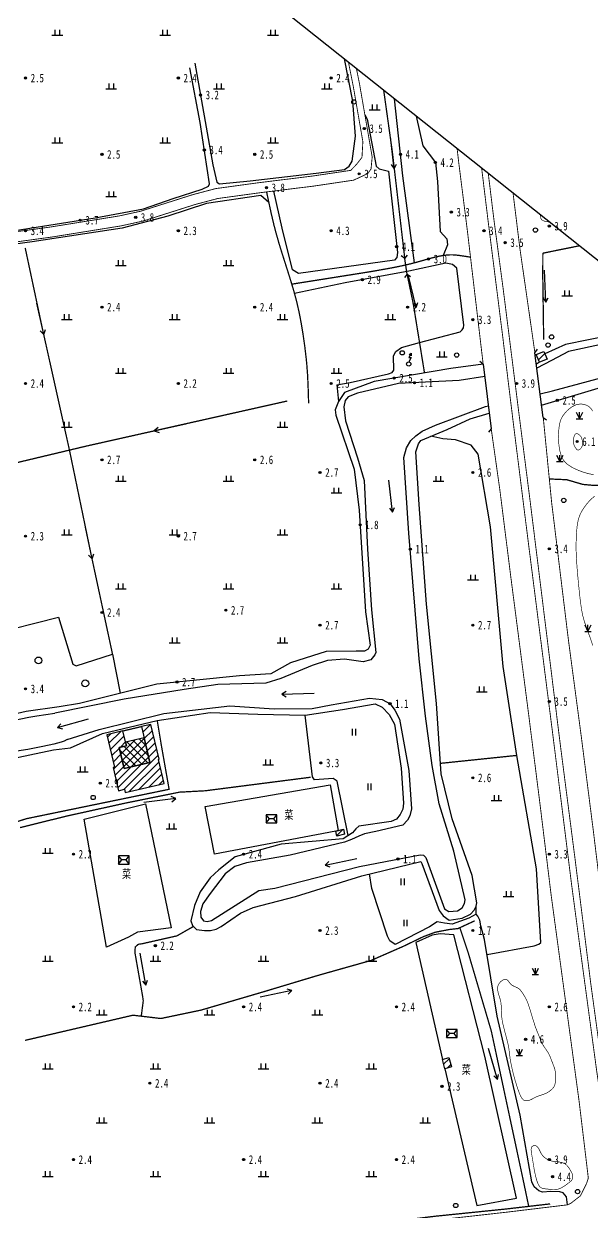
# Model space of a CAD drawing. Header units: metres. Extents: x 494039 to 619385, y 3351420 to 3402703.
# Drawn here: x 582234 to 582497, y 3396517 to 3397069 of the extents above; entities that cross this region are included whole.
import ezdxf
from ezdxf.enums import TextEntityAlignment as Align

# ---------------------------------------------------------------- set-up
doc = ezdxf.new("R2010")
doc.units = ezdxf.units.M
for name, pattern in [('2180', [0]), ('2430', [0]), ('4410a', [0]), ('4430', [0]), ('8521', [0]), ('9610', [0])]:
    doc.linetypes.add(name, pattern=pattern)
for name, color, linetype in [('210100', 130, 'Continuous'), ('220200', 130, 'Continuous'), ('220900', 130, '2180'), ('261301', 141, 'Continuous'), ('310300', 8, 'Continuous'), ('310500', 8, 'Continuous'), ('330400', 8, 'Continuous'), ('340506', 8, 'Continuous'), ('380201', 8, '2430'), ('420500', 8, 'Continuous'), ('430300', 8, 'Continuous'), ('440100', 8, 'Continuous'), ('440300', 8, '4430'), ('510301', 8, 'Continuous'), ('720100', 8, 'Continuous'), ('760201', 8, '8521'), ('810100', 8, '9610'), ('810302', 8, 'Continuous'), ('810501', 8, 'Continuous'), ('810600', 8, 'Continuous'), ('820200', 8, 'Continuous'), ('范围线', 8, 'Continuous')]:
    doc.layers.add(name, color=color, linetype=linetype)
doc.layers.add('710101', color=8, linetype='Continuous', lineweight=0)
pattern_1 = [(45, (0, 0), (-1.767766953, 1.767766953), [])]

# ---------------------------------------------------------------- blocks, each defined once
blk = doc.blocks.new('OL')
at = {"linetype": 'Continuous'}
for p, q in [((0.58, 2.51), (0, 1.5)), ((0, 1.5), (0.58, 1.5)), ((0.58, 1.5), (0, 0.5)), ((0.58, 1.5), (0.58, 1.5))]:
    blk.add_line(p, q, dxfattribs=at)
blk.add_polyline3d([(0.07, 2.2, 0), (0.58, 2.51, 0), (0.58, 2.51, 0), (0.57, 1.91, 0)], dxfattribs=at)
blk.add_circle((0, 0), 0.5, dxfattribs=at)
blk = doc.blocks.new('gc170')
at = {"linetype": 'Continuous'}
blk.add_circle((0, 0), 0.5, dxfattribs=at)
blk = doc.blocks.new('gu')
at = {"flags": 128}
for points in [[(3.75, 0), (-3.75, 0)], [(2.71, -0.6), (3.75, 0), (3.75, 0), (2.71, 0.6)]]:
    blk.add_lwpolyline(points, dxfattribs=at)
blk = doc.blocks.new('p_point')
for radius in [0.25, 0.2, 0.15, 0.1, 0.05]:
    blk.add_circle((0, 0), radius)
blk.add_point((0, 0))
blk = doc.blocks.new('vm')
at = {"linetype": 'Continuous'}
for p, q in [((1.25, 0), (-1.25, 0)), ((-0.5, 0), (-0.5, 1.3)), ((0.5, 1.3), (0.5, 0))]:
    blk.add_line(p, q, dxfattribs=at)
blk = doc.blocks.new('v1')
blk.add_circle((0, 0), 0.8)
blk = doc.blocks.new('ve')
at = {"color": 0, "linetype": 'Continuous'}
for p, q in [((-0.4, 1.5), (-0.4, 0)), ((0.4, 0), (0.4, 1.5))]:
    blk.add_line(p, q, dxfattribs=at)
blk = doc.blocks.new('gc124')
for p, q in [((-0.75, 1.5), (0, 0)), ((-0.75, 0), (0.75, 0)), ((0, 0), (0, 1.5)), ((0, 0), (0.75, 1.5))]:
    blk.add_line(p, q)
blk = doc.blocks.new('mf')
for p, q in [((1.25, 0.95), (-1.25, 0.95)), ((-1.25, 0.95), (-1.25, -0.95)), ((0.5, 0), (-0.5, 0)), ((1.25, -0.95), (1.25, 0.95)), ((-1.25, -0.95), (1.25, -0.95))]:
    blk.add_line(p, q)
at = {"flags": 128}
for points in [[(-1.25, -0.95), (-0.5, 0), (-1.25, 0.95)], [(1.25, -0.95), (0.5, 0), (1.25, 0.95)]]:
    blk.add_lwpolyline(points, dxfattribs=at)
blk = doc.blocks.new('1-3&1-4')
at = {"layer": '310300', "linetype": 'Continuous'}
h = blk.add_hatch(dxfattribs=at)
h.set_pattern_fill('ANSI31', color=8, scale=20, style=0)
h.set_pattern_definition(pattern_1)
h.paths.add_polyline_path([(582474.8439, 3396916.7845), (582476.3427, 3396913.2161), (582472.8094, 3396911.732), (582471.3107, 3396915.3004)])
h = blk.add_hatch(dxfattribs=at)
h.set_pattern_fill('ANSI31', color=8, scale=20, style=0)
h.set_pattern_definition(pattern_1)
h.paths.add_polyline_path([(582292.1614, 3396725.9406), (582280.2917, 3396723.1539), (582277.9678, 3396733.0522), (582281.2555, 3396733.8241), (582279.6546, 3396740.6432), (582272.2788, 3396738.9116), (582275.8, 3396723.9135), (582275.0746, 3396723.7432), (582277.6131, 3396712.9307), (582280.3677, 3396713.5774), (582280.724, 3396712.0596), (582298.7894, 3396716.3009), (582296.1775, 3396727.4262), (582296.4703, 3396727.495), (582292.6663, 3396743.698), (582288.2366, 3396742.6581)])
h = blk.add_hatch(dxfattribs=at)
h.set_pattern_fill('ANSI31', color=8, scale=20, style=0)
h.set_pattern_definition(pattern_1)
h.paths.add_polyline_path([(582381.9527, 3396695.0102), (582382.4658, 3396692.6996), (582378.8462, 3396691.8958), (582378.3331, 3396694.2063)])
h = blk.add_hatch(dxfattribs=at)
h.set_pattern_fill('ANSI31', color=8, scale=20, style=0)
h.set_pattern_definition(pattern_1)
h.paths.add_polyline_path([(582431.9348, 3396584.7496), (582428.9815, 3396583.9134), (582427.7615, 3396588.222), (582430.7148, 3396589.0582)])
at = {"layer": '310500', "linetype": 'Continuous'}
h = blk.add_hatch(dxfattribs=at)
h.set_pattern_fill('ANSI37', color=8, scale=20, style=0)
h.set_pattern_definition([(45, (0, 0), (-1.767766953, 1.767766953), []), (135, (0, 0), (-1.767766953, -1.767766953), [])])
h.paths.add_polyline_path([(582292.1614, 3396725.9406), (582289.4541, 3396737.4723), (582280.8721, 3396735.4575), (582281.2555, 3396733.8241), (582277.9678, 3396733.0522), (582280.2917, 3396723.1539)])
at = {"layer": '210100', "color": 141, "linetype": 'Continuous', "flags": 128}
for points in [[(582549.3533, 3396919.5867), (582535.4536, 3396919.6054), (582502.7865, 3396920.2244), (582486.2169, 3396916.7767), (582478.3352, 3396912.5175), (582471.6049, 3396908.956)], [(582473.1334, 3396897.0956), (582478.8723, 3396898.4324), (582508.1823, 3396906.4334), (582547.2198, 3396908.3211), (582561.9276, 3396909.5814)], [(582447.3996, 3396905.1797), (582435.5646, 3396903.3333), (582407.5034, 3396901.8337), (582388.3853, 3396897.3534), (582384.0549, 3396895.6419), (582382.6516, 3396893.9158), (582382.1521, 3396891.096), (582382.9194, 3396884.5801), (582388.4733, 3396867.3909), (582391.506, 3396856.8537), (582393.0383, 3396825.0089), (582394.8537, 3396796.8488), (582396.9274, 3396777.0658), (582396.5224, 3396775.9326), (582394.5522, 3396773.7208), (582391.0575, 3396772.7929), (582382.4638, 3396773.9184), (582374.5851, 3396773.3288), (582367.4616, 3396771.0927), (582352.8094, 3396765.0342), (582345.9696, 3396762.8116), (582323.6987, 3396762.2444), (582308.1325, 3396759.8552), (582280.2381, 3396755.4179), (582248.0574, 3396748.8843)], [(582327.0295, 3396674.2862), (582320.1025, 3396665.2955), (582316.7828, 3396660.3773), (582315.6218, 3396656.9149), (582315.7469, 3396654.2703), (582317.0954, 3396652.5424), (582318.786, 3396652.1996), (582320.8005, 3396652.702), (582342.7562, 3396666.5659), (582350.1125, 3396667.7188), (582389.2997, 3396677.7507), (582417.5557, 3396683.2099), (582419.0218, 3396683.0021), (582420.1811, 3396681.8805), (582428.6969, 3396658.187), (582430.8119, 3396656.911), (582434.7159, 3396657.1952), (582436.9199, 3396658.6242), (582438.081, 3396660.5563), (582438.2886, 3396662.3271), (582433.1306, 3396684.8182), (582426.2178, 3396706.8362), (582423.1176, 3396724.6063), (582419.9033, 3396747.5787), (582417.0868, 3396774.162), (582412.2761, 3396832.4514), (582409.8694, 3396867.5684), (582411.1257, 3396871.9508), (582413.1636, 3396875.498), (582415.4035, 3396877.5477), (582418.3314, 3396879.8265), (582424.5382, 3396882.5214), (582447.8256, 3396891.2003), (582449.0996, 3396891.4971)], [(582253.794, 3396736.7197), (582268.6851, 3396741.3523), (582298.7106, 3396748.7291), (582329.1818, 3396752.261), (582349.7522, 3396750.9145), (582367.3695, 3396751.067), (582376.1788, 3396752.7488), (582393.9866, 3396755.8155), (582399.9358, 3396755.1783), (582403.4969, 3396753.3145), (582405.6952, 3396750.2507), (582407.9472, 3396746.0534), (582412.2187, 3396722.291), (582413.5187, 3396704.4591), (582412.7491, 3396701.3429), (582411.6678, 3396699.2454), (582409.3713, 3396696.965), (582396.9321, 3396693.984), (582391.657, 3396692.8438), (582389.0397, 3396691.8487), (582385.7076, 3396690.2723), (582382.3352, 3396689.0871), (582357.1376, 3396683.0313), (582336.9322, 3396679.4838), (582331.5772, 3396677.7432), (582327.0295, 3396674.2862)], [(582150.5455, 3396726.439), (582161.2477, 3396727.05), (582171.3366, 3396729.4619), (582176.3501, 3396730.7796), (582179.1171, 3396731.5779), (582181.4646, 3396732.2988), (582186.5577, 3396733.9689), (582195.7733, 3396737.2143), (582200.0068, 3396738.6234), (582202.9935, 3396739.503), (582207.7718, 3396740.7463), (582219.5794, 3396743.4838), (582226.471, 3396745.0065), (582236.0933, 3396747.0565), (582239.6744, 3396747.6844), (582248.0574, 3396748.8843)], [(582253.794, 3396736.7197), (582252.3925, 3396735.9327), (582251.0167, 3396735.3977), (582247.6655, 3396734.5676), (582242.5367, 3396733.4349), (582235.5777, 3396732.1049), (582220.1113, 3396729.6539), (582216.2986, 3396728.9464), (582211.463, 3396727.8945), (582204.2487, 3396726.1297), (582199.4523, 3396724.8896), (582176.5623, 3396718.8418), (582150.4367, 3396712.3224)]]:
    blk.add_lwpolyline(points, dxfattribs=at)
at = {"layer": '220200', "color": 141, "linetype": 'Continuous', "const_width": 0.6, "flags": 128}
for points in [[(582410.3427, 3396959.8795), (582404.6299, 3397008.9525), (582400.5648, 3397037.9764)], [(582254.8753, 3396870.9688), (582242.2212, 3396927.8562), (582234.3563, 3396964.7966)], [(582474.7481, 3396922.2507), (582474.3234, 3396951.4873), (582474.3631, 3396962.0323), (582474.5069, 3396962.3736), (582491.2947, 3396965.7834)], [(582414.2397, 3396939.0738), (582411.414, 3396952.65)], [(582419.4921, 3396906.7414), (582414.2397, 3396939.0738)], [(582155.3138, 3396848.6288), (582185.0898, 3396855.143), (582219.6056, 3396862.5504), (582262.5207, 3396872.7936), (582355.84, 3396893.7513)], [(582254.8753, 3396870.9688), (582264.8352, 3396822.8671), (582274.8404, 3396776.2701)], [(582231.9597, 3396695.8006), (582253.7514, 3396701.1937), (582281.2345, 3396707.262), (582305.8729, 3396712.2488), (582317.8534, 3396712.8961), (582366.74, 3396719.1797)], [(582234.3194, 3396597.083), (582284.3332, 3396608.7556), (582297.2602, 3396607.2188), (582315.9325, 3396611.1304), (582344.5428, 3396619.526), (582370.0667, 3396627.2093), (582394.6881, 3396634.1519), (582409.6157, 3396640.6828), (582418.9204, 3396645.1811), (582424.3683, 3396647.2275), (582430.8139, 3396648.491), (582435.048, 3396648.9739), (582442.8022, 3396652.5697)], [(582288.1666, 3396608.2977), (582289.0923, 3396615.4051), (582288.802, 3396617.4891), (582285.1952, 3396637.9985), (582285.4118, 3396640.4379), (582286.8033, 3396641.656), (582288.6583, 3396641.9353), (582304.7067, 3396645.5712), (582312.2915, 3396649.8943)], [(582467.8051, 3396520.0466), (582465.44, 3396531.3361), (582450.477, 3396601.3491), (582439.7603, 3396637.6902), (582435.8799, 3396649.3596)], [(582477.7512, 3396521.2), (582457.1224, 3396518.8077), (582424.4428, 3396515.4723), (582399.8728, 3396512.4311), (582356.763, 3396507.9113), (582341.6994, 3396506.4196), (582250.3927, 3396496.9548), (582150.1531, 3396485.4266), (582149.8123, 3396488.7156), (582148.676, 3396490.787), (582148.1151, 3396492.3924), (582148.0149, 3396493.8521), (582148.6466, 3396523.6134), (582149.4119, 3396569.3652), (582150.3766, 3396590.4224)]]:
    blk.add_lwpolyline(points, dxfattribs=at)
at = {"layer": '220200', "color": 141, "linetype": 'Continuous', "const_width": 0.6, "elevation": 2.5094, "flags": 128}
blk.add_lwpolyline([(582462.2367, 3396729.2936), (582426.8926, 3396725.6184)], dxfattribs=at)
at = {"layer": '220900', "color": 141, "linetype": 'Continuous'}
for p, q in [((582410.3427, 3396959.8795), (582408.7365, 3396961.0711)), ((582410.3427, 3396959.8795), (582411.5343, 3396961.4857)), ((582411.414, 3396952.65), (582410.2224, 3396951.0438)), ((582411.414, 3396952.65), (582413.0202, 3396951.4584))]:
    blk.add_line(p, q, dxfattribs=at)
at = {"layer": '220900', "color": 141, "linetype": '2180', "elevation": 2.7884, "flags": 128}
blk.add_lwpolyline([(582411.414, 3396952.65), (582410.3427, 3396959.8795)], dxfattribs=at)
at = {"layer": '310300', "color": 8, "linetype": 'Continuous', "flags": 128}
for points, elevation in [([(582474.8439, 3396916.7845), (582476.3427, 3396913.2161), (582472.8094, 3396911.732), (582471.3107, 3396915.3004)], 5.7568), ([(582431.9348, 3396584.7496), (582428.9815, 3396583.9134), (582427.7615, 3396588.222), (582430.7148, 3396589.0582)], 3.9288)]:
    blk.add_lwpolyline(points, close=True, dxfattribs=dict(at, elevation=elevation))
for points in [[(582292.1614, 3396725.9406), (582280.2917, 3396723.1539), (582277.9678, 3396733.0522), (582281.2555, 3396733.8241), (582279.6546, 3396740.6432), (582272.2788, 3396738.9116), (582275.8, 3396723.9135), (582275.0746, 3396723.7432), (582277.6131, 3396712.9307), (582280.3677, 3396713.5774), (582280.724, 3396712.0596), (582298.7894, 3396716.3009), (582296.1775, 3396727.4262), (582296.4703, 3396727.495), (582292.6663, 3396743.698), (582288.2366, 3396742.6581)], [(582381.9527, 3396695.0102), (582382.4658, 3396692.6996), (582378.8462, 3396691.8958), (582378.3331, 3396694.2063)]]:
    blk.add_lwpolyline(points, close=True, dxfattribs=at)
at = {"layer": '310500', "color": 8, "linetype": 'Continuous', "elevation": 9.7466, "flags": 128}
blk.add_lwpolyline([(582292.1614, 3396725.9406), (582289.4541, 3396737.4723), (582280.8721, 3396735.4575), (582281.2555, 3396733.8241), (582277.9678, 3396733.0522), (582280.2917, 3396723.1539)], close=True, dxfattribs=at)
at = {"layer": '330400', "color": 8, "linetype": 'Continuous', "flags": 128}
blk.add_lwpolyline([(582317.865, 3396705.6279), (582375.7359, 3396715.7019), (582379.4351, 3396694.4511), (582378.3331, 3396694.2063), (582322.2001, 3396683.4957)], close=True, dxfattribs=at)
for points, elevation in [([(582290.0725, 3396706.8846), (582302.0032, 3396649.2279), (582286.4387, 3396647.2639), (582282.2827, 3396644.9964), (582272.1054, 3396640.2536), (582261.7437, 3396699.7698)], 4.0138), ([(582415.3964, 3396642.4883), (582427.7615, 3396588.222), (582430.7148, 3396589.0582), (582431.9348, 3396584.7496), (582428.9815, 3396583.9134), (582443.7154, 3396520.4099), (582462.1884, 3396523.7928), (582447.5205, 3396589.7913), (582433.0813, 3396646.0837), (582426.748, 3396646.528), (582422.9838, 3396645.8565)], 3.6705)]:
    blk.add_lwpolyline(points, close=True, dxfattribs=dict(at, elevation=elevation))
at = {"layer": '380201', "color": 8, "linetype": '2430', "const_width": 0.6, "elevation": 5.5019, "flags": 128}
blk.add_lwpolyline([(582288.2366, 3396742.6581), (582279.6546, 3396740.6432)], dxfattribs=at)
at = {"layer": '420500', "color": 8, "linetype": 'Continuous', "const_width": 0.4, "flags": 128}
for points in [[(582435.3804, 3397004.24), (582434.6128, 3397010.8847)], [(582446.689, 3396910.8992), (582439.3862, 3396972.6083), (582435.3804, 3397004.24)], [(582448.8278, 3396978.518), (582445.981, 3397001.8391)], [(582449.0485, 3396999.3983), (582451.6202, 3396978.3309)], [(582470.6763, 3396916.1619), (582463.7339, 3396964.4137), (582460.5457, 3396990.2502)], [(582451.6202, 3396978.3309), (582456.0202, 3396945.3641), (582463.3214, 3396887.5695), (582468.5421, 3396846.6963), (582482.2993, 3396735.5042), (582489.3771, 3396680.5757), (582496.5356, 3396623.7367), (582504.1123, 3396568.4076), (582509.2668, 3396531.7013), (582508.9702, 3396531.0546), (582508.5692, 3396530.7685), (582508.0874, 3396530.6913), (582507.6156, 3396530.8608), (582507.181, 3396531.1678), (582506.8947, 3396531.569), (582506.7061, 3396532.0947), (582499.2626, 3396583.3153), (582491.0731, 3396643.9453), (582487.5968, 3396670.0701), (582479.4854, 3396734.9416), (582467.5179, 3396828.9647), (582460.7215, 3396883.0984), (582455.6758, 3396924.2427), (582448.8278, 3396978.518)], [(582525.6958, 3396527.3494), (582524.0734, 3396534.0347), (582519.9524, 3396561.7604), (582517.2063, 3396575.5085), (582511.5264, 3396588.8936), (582509.2014, 3396604.9749), (582504.3249, 3396640.4599), (582497.7824, 3396694.1736), (582492.2771, 3396737.2998), (582486.1721, 3396783.1983), (582478.449, 3396846.5639), (582474.5406, 3396886.1766)], [(582450.4279, 3396880.8056), (582454.438, 3396852.4193), (582459.4383, 3396812.662), (582467.6894, 3396748.9857), (582473.0483, 3396706.6168), (582478.2026, 3396664.5164), (582491.1941, 3396568.6538), (582495.4377, 3396533.2218)], [(582495.4377, 3396533.2218), (582494.76, 3396530.9842), (582492.2513, 3396525.8077), (582491.7019, 3396524.8895), (582487.351, 3396521.4907), (582485.7475, 3396520.7591), (582456.8435, 3396517.2678), (582419.7672, 3396513.1167), (582379.7342, 3396508.5045), (582350.4315, 3396505.4682), (582309.56, 3396501.1562), (582268.3544, 3396496.5221), (582224.1567, 3396491.9185), (582187.6121, 3396487.5134), (582147.0551, 3396483.1405)]]:
    blk.add_lwpolyline(points, dxfattribs=at)
at = {"layer": '430300', "color": 8, "linetype": 'Continuous'}
for p, q in [((582470.6763, 3396916.1619), (582471.8982, 3396917.7453)), ((582446.689, 3396910.8992), (582445.1112, 3396912.1283)), ((582474.5406, 3396886.1766), (582476.124, 3396884.9547)), ((582450.4279, 3396880.8056), (582449.1988, 3396879.2278))]:
    blk.add_line(p, q, dxfattribs=at)
at = {"layer": '430300', "color": 8, "linetype": 'Continuous', "flags": 128}
for points in [[(582474.5406, 3396886.1766), (582470.6763, 3396916.1619)], [(582446.689, 3396910.8992), (582450.4279, 3396880.8056)]]:
    blk.add_lwpolyline(points, dxfattribs=at)
at = {"layer": '440100', "color": 8, "linetype": 'Continuous', "const_width": 0.4, "flags": 128}
blk.add_lwpolyline([(582100.7608, 3396940.5306), (582102.2061, 3396945.779), (582104.5153, 3396949.7253), (582192.8104, 3396962.471), (582246.7779, 3396969.8515), (582278.7805, 3396975.0147), (582289.0323, 3396977.2669), (582313.2396, 3396984.9658), (582323.5968, 3396987.7102), (582343.2831, 3396990.4081), (582368.1231, 3396993.4796), (582386.6527, 3396996.2392), (582393.109, 3396999.2364), (582394.7033, 3397001.4061), (582395.2311, 3397006.995), (582389.4217, 3397040.5442), (582387.9173, 3397048.0399)], dxfattribs=at)
at = {"layer": '440100', "color": 8, "linetype": '4410a', "const_width": 0.4, "flags": 128}
for points in [[(582384.2229, 3397050.9795), (582386.4295, 3397039.985), (582390.9162, 3397014.0748)], [(582097.1208, 3396953.6578), (582101.6096, 3396954.0458), (582192.1562, 3396967.1152), (582246.0865, 3396974.4907), (582277.9031, 3396979.6238), (582287.8159, 3396981.8015), (582311.9275, 3396989.47), (582322.6743, 3396992.3176), (582342.6769, 3396995.0589), (582367.4898, 3396998.1271), (582385.2921, 3397000.7784), (582387.9606, 3397003.5484), (582390.5029, 3397006.8122), (582390.9162, 3397014.0748)]]:
    blk.add_lwpolyline(points, dxfattribs=at)
at = {"layer": '440300', "color": 8, "linetype": '4430', "const_width": 0.6, "flags": 128}
for points in [[(582346.2736, 3396990.7779), (582348.4063, 3396980.8376), (582349.7067, 3396975.3454), (582350.6435, 3396971.7664), (582351.963, 3396967.1167), (582352.7636, 3396964.472), (582356.9401, 3396951.2944), (582358.744, 3396945.3455), (582360.1932, 3396940.0182), (582361.3907, 3396934.7521), (582362.3977, 3396929.4575), (582363.2654, 3396924.133), (582364.0151, 3396918.7884), (582364.646, 3396913.4298), (582364.9106, 3396910.7464), (582365.2884, 3396905.7787), (582365.5326, 3396900.1882), (582365.7661, 3396892.7305)], [(582357.9227, 3396947.9709), (582391.348, 3396953.2757), (582396.5948, 3396954.1464), (582403.8008, 3396955.4332), (582409.0328, 3396956.4886), (582412.9492, 3396957.3919), (582415.2536, 3396957.9891), (582423.2839, 3396960.251), (582426.0804, 3396960.9098), (582428.1823, 3396961.2884), (582430.2899, 3396961.5278), (582431.3464, 3396961.5824), (582432.405, 3396961.5857), (582433.5801, 3396961.5261), (582435.768, 3396961.2811), (582440.8257, 3396960.5102)], [(582477.3613, 3396857.5873), (582485.4461, 3396857.2311), (582492.8652, 3396855.0633), (582497.9159, 3396854.5916), (582501.4217, 3396854.777), (582505.4381, 3396855.6647), (582523.268, 3396862.4645), (582560.7384, 3396869.5684), (582578.1902, 3396873.1139), (582589.9812, 3396872.2679), (582597.7329, 3396872.6556), (582606.6823, 3396873.9705)], [(582234.9526, 3396699.948), (582301.0795, 3396713.5799), (582297.3799, 3396734.5941), (582295.5696, 3396745.4872)], [(582234.9526, 3396699.948), (582228.2895, 3396697.8548), (582194.2547, 3396692.0676), (582150.8702, 3396683.8402)]]:
    blk.add_lwpolyline(points, dxfattribs=at)
at = {"layer": '710101', "color": 8, "linetype": 'Continuous', "const_width": 0.3, "elevation": 4, "flags": 128}
for points in [[(582473.107, 3396980.2552), (582473.332, 3396978.624), (582473.898, 3396977.769), (582475.435, 3396977.05), (582477.4321, 3396976.8137)], [(582497.9011, 3396859.6006), (582496.1571, 3396859.8906), (582495.2729, 3396860.0998), (582493.4965, 3396860.6144), (582491.4383, 3396861.3429), (582488.8834, 3396862.455), (582487.352, 3396863.2841), (582485.7661, 3396864.3684), (582484.6152, 3396865.4278), (582483.8665, 3396866.4012), (582483.5822, 3396866.8803), (582483.0957, 3396867.897), (582482.8387, 3396868.564), (582482.4136, 3396869.9504), (582482.0354, 3396871.6733), (582481.7279, 3396874.0385), (582481.608, 3396876.4615), (582481.6072, 3396877.8037), (582481.6512, 3396879.1393), (582481.8262, 3396881.2526), (582482.0664, 3396882.8068), (582482.2333, 3396883.5694), (582482.4395, 3396884.3191), (582482.7893, 3396885.2941), (582483.0864, 3396885.9354), (582483.6592, 3396886.9093), (582484.707, 3396888.2835), (582485.5018, 3396889.1368), (582486.358, 3396889.9304), (582487.2682, 3396890.6509), (582488.229, 3396891.279), (582489.2414, 3396891.788), (582489.9471, 3396892.0438), (582490.5011, 3396892.1854), (582491.4959, 3396892.3227), (582492.5039, 3396892.3195), (582493.504, 3396892.1681), (582494.4195, 3396891.8802), (582495.1737, 3396891.5194), (582495.8598, 3396891.0626), (582496.4627, 3396890.5008), (582496.9747, 3396889.8441), (582497.4625, 3396889.0111)], [(582497.5302, 3396780.3045), (582496.3857, 3396783.6536), (582494.6117, 3396788.4897), (582493.5999, 3396791.4832), (582492.9188, 3396793.9498), (582492.439, 3396796.2835), (582491.8955, 3396799.813), (582491.5996, 3396802.1769), (582490.8533, 3396809.2925), (582490.4704, 3396813.4532), (582490.1736, 3396817.0267), (582489.8401, 3396822.4142), (582489.7707, 3396825.4705), (582489.7764, 3396827.5802), (582489.8928, 3396831.4416), (582490.0019, 3396833.1852), (582490.2883, 3396835.9421), (582490.4456, 3396836.9601), (582490.7945, 3396838.6281), (582491.1771, 3396839.9278), (582491.6178, 3396841.0485), (582492.1934, 3396842.2211), (582492.6252, 3396842.9844), (582493.585, 3396844.4699), (582494.6564, 3396845.8997), (582495.8325, 3396847.2659), (582496.953, 3396848.3966), (582498.3988, 3396849.6199)]]:
    blk.add_lwpolyline(points, dxfattribs=at)
at = {"layer": '710101', "color": 8, "linetype": 'Continuous', "const_width": 0.3, "flags": 128}
for points, elevation in [([(582491.8845, 3396877.4317), (582492.2647, 3396876.7893), (582492.53, 3396876.0302), (582492.7292, 3396875.0132), (582492.7895, 3396873.9943), (582492.6959, 3396873.2173), (582492.4877, 3396872.5867), (582492.1061, 3396871.9426), (582491.687, 3396871.4707), (582491.2557, 3396871.1339), (582490.9183, 3396870.9899), (582490.5558, 3396871.0069), (582490.2537, 3396871.1728), (582489.8632, 3396871.553), (582489.3829, 3396872.229), (582488.8656, 3396873.248), (582488.5801, 3396874.0952), (582488.4217, 3396875.0716), (582488.4859, 3396875.9211), (582488.7276, 3396876.9133), (582488.9364, 3396877.5154), (582489.2406, 3396878.1442), (582489.485, 3396878.454), (582489.722, 3396878.6081), (582489.919, 3396878.6464), (582490.3128, 3396878.5838), (582490.5443, 3396878.493), (582491.3757, 3396877.9519)], 6), ([(582480.279, 3396580.869), (582480.1317, 3396582.4828), (582479.891, 3396583.73), (582479.6905, 3396584.4254), (582477.7989, 3396589.3153), (582477.445, 3396590.1372), (582476.8395, 3396591.3294), (582476.0585, 3396592.5311), (582474.9713, 3396594.0753), (582474.3634, 3396595.0479), (582473.7834, 3396596.2129), (582473.4105, 3396597.0794), (582471.4496, 3396601.8787), (582470.8294, 3396603.5273), (582469.8903, 3396606.4574), (582468.3426, 3396611.6213), (582467.2703, 3396614.768), (582466.6193, 3396616.2138), (582465.2806, 3396618.5362), (582464.3164, 3396619.9266), (582463.9713, 3396620.3603), (582463.4201, 3396620.927), (582462.5903, 3396621.4744), (582460.856, 3396622.2506), (582460.396, 3396622.483), (582459.8253, 3396622.8545), (582459.3119, 3396623.357), (582458.2315, 3396624.7832), (582457.828, 3396625.1384), (582457.46, 3396625.324), (582456.9699, 3396625.4082), (582456.4102, 3396625.3338), (582455.9139, 3396625.124), (582455.4711, 3396624.8445), (582454.7961, 3396624.2867), (582454.2823, 3396623.7257), (582453.8611, 3396623.1011), (582453.6024, 3396622.5282), (582453.4146, 3396621.7983), (582453.368, 3396621.409), (582453.3883, 3396620.4896), (582453.5987, 3396619.341), (582454.7009, 3396615.7328), (582454.953, 3396614.4349), (582455.1107, 3396612.6076), (582455.318, 3396607.7486), (582455.5758, 3396605.8753), (582456.0995, 3396603.5501), (582457.7271, 3396597.3862), (582458.3405, 3396594.8061), (582458.6588, 3396592.9108), (582459.2265, 3396588.2602), (582459.7236, 3396585.6381), (582460.6153, 3396581.7321), (582461.4374, 3396578.6912), (582462.6095, 3396574.9397), (582463.5876, 3396572.2419), (582464.148, 3396571.0458), (582464.6068, 3396570.2822), (582464.9132, 3396569.8707), (582465.3222, 3396569.4572), (582465.6123, 3396569.2606), (582465.8707, 3396569.1469), (582466.4178, 3396569.0328), (582467.1497, 3396569.0483), (582467.5792, 3396569.1238), (582467.9991, 3396569.241), (582468.8745, 3396569.6), (582471.457, 3396570.9498), (582472.7241, 3396571.4125), (582474.5017, 3396571.971), (582475.8966, 3396572.5407), (582476.9077, 3396573.1096), (582477.8069, 3396573.7346), (582478.6061, 3396574.421), (582479.18, 3396575.05), (582479.4172, 3396575.3737), (582479.7531, 3396575.9771), (582479.9881, 3396576.6917), (582480.0827, 3396577.162), (582480.2553, 3396578.8379)], 4), ([(582488.248, 3396533.999), (582488.2012, 3396534.3868), (582487.9987, 3396535.0815), (582487.5914, 3396535.9566), (582487.1862, 3396536.6766), (582486.7087, 3396537.4657), (582485.9766, 3396538.5265), (582485.3895, 3396539.196), (582485.002, 3396539.5348), (582484.3213, 3396539.9532), (582483.091, 3396540.409), (582481.7969, 3396540.6508), (582479.467, 3396540.911), (582478.453, 3396541.083), (582477.4346, 3396541.3764), (582476.43, 3396541.8305), (582475.1677, 3396542.6817), (582474.7831, 3396543.0127), (582474.1861, 3396543.6407), (582473.5226, 3396544.6799), (582472.4719, 3396546.7966), (582471.8424, 3396547.6718), (582471.3855, 3396548.05), (582470.875, 3396548.267), (582470.3544, 3396548.2785), (582469.873, 3396548.1445), (582469.3907, 3396547.8399), (582469.1121, 3396547.4526), (582468.9626, 3396546.9536), (582468.9258, 3396546.1774), (582469.0742, 3396544.8875), (582470.5122, 3396536.226), (582471.1439, 3396533.4974), (582471.4472, 3396532.4036), (582471.9331, 3396530.9667), (582472.359, 3396530.038), (582472.584, 3396529.6545), (582472.9922, 3396529.1169), (582473.4399, 3396528.7342), (582473.9084, 3396528.5079), (582474.2482, 3396528.4031), (582475.108, 3396528.238), (582476.2905, 3396528.0834), (582478.6359, 3396527.8906), (582479.5379, 3396527.8677), (582480.8058, 3396527.9359), (582481.546, 3396528.077), (582482.003, 3396528.2245), (582482.9552, 3396528.658), (582484.1169, 3396529.3414), (582485.3923, 3396530.2285), (582487.4153, 3396531.812), (582487.7824, 3396532.2387), (582488.0342, 3396532.7334), (582488.2068, 3396533.3596)], 4)]:
    blk.add_lwpolyline(points, close=True, dxfattribs=dict(at, elevation=elevation))
at = {"layer": '760201', "color": 8, "linetype": '8521', "flags": 128}
for points in [[(582313.0092, 3397050.5409), (582321.4158, 3397003.3176), (582323.2619, 3396995.2682), (582324.4363, 3396994.4609), (582338.669, 3396995.9558), (582369.2385, 3396999.5142), (582382.3936, 3397001.1285), (582384.573, 3397002.7577), (582385.9853, 3397004.9768), (582387.559, 3397016.5796), (582386.2746, 3397032.8147), (582382.3268, 3397052.4882)], [(582154.4802, 3396964.3705), (582175.3449, 3396966.193), (582194.6008, 3396968.629), (582226.7613, 3396972.425), (582266.8015, 3396978.7562), (582289.19, 3396982.913), (582303.0084, 3396987.7968), (582316.4108, 3396992.0116), (582319.3431, 3396993.4891), (582319.8244, 3396994.5491), (582315.4136, 3397022.9462), (582310.6526, 3397048.3737)], [(582414.904, 3396957.8947), (582409.4089, 3396998.3018), (582405.58, 3397033.9859)], [(582391.8527, 3397026.5053), (582392.9186, 3397024.4986), (582397.0695, 3397002.7627), (582398.4072, 3397001.4315), (582402.7387, 3397000.4209), (582406.9015, 3396962.7158), (582406.6529, 3396960.3546), (582405.5646, 3396959.1695), (582361.0101, 3396952.9138), (582358.3629, 3396954.6487), (582353.5683, 3396973.947), (582349.606, 3396991.1899)], [(582415.6772, 3397025.9516), (582418.702, 3397012.184), (582424.5262, 3397004.4006), (582425.5467, 3396995.6723), (582426.7664, 3396972.4729), (582429.9167, 3396969.0353), (582430.219, 3396966.2116), (582428.2166, 3396961.2795)], [(582347.3354, 3396985.9143), (582343.5712, 3396989.0959), (582318.4188, 3396985.386), (582300.4235, 3396979.5356), (582279.3771, 3396973.9736), (582237.5829, 3396967.6677), (582199.1172, 3396962.3891), (582141.177, 3396953.471), (582106.1292, 3396947.9657), (582104.4305, 3396946.6932), (582102.9778, 3396942.7749), (582118.6297, 3396878.5714), (582129.2494, 3396833.587), (582142.0203, 3396777.6682), (582147.8186, 3396754.3731)], [(582434.4744, 3396955.4605), (582432.4409, 3396957.1071), (582429.4061, 3396957.7528), (582412.288, 3396954.0347), (582382.6359, 3396948.5328), (582359.2002, 3396943.6686)], [(582417.1972, 3396920.8684), (582436.0346, 3396925.8384), (582436.9911, 3396926.8223), (582437.5568, 3396927.7659), (582437.7187, 3396928.9517), (582434.4744, 3396955.4605)], [(582378.8718, 3396901.1874), (582385.0296, 3396902.3335), (582402.8229, 3396906.3778), (582404.4935, 3396906.9907), (582405.1971, 3396908.0407), (582405.1378, 3396914.7747), (582406.2193, 3396916.704), (582408.7516, 3396918.5816), (582417.1972, 3396920.8684)], [(582543.9947, 3396923.8504), (582513.5094, 3396923.6007), (582506.2314, 3396924.3041), (582484.9228, 3396919.959), (582475.3249, 3396915.6394), (582476.3427, 3396913.2161), (582472.8094, 3396911.732), (582471.3653, 3396910.8155)], [(582446.689, 3396910.8992), (582431.6515, 3396908.7777), (582396.0805, 3396902.8209), (582382.3591, 3396897.6775), (582379.5683, 3396893.487), (582378.004, 3396889.6598), (582378.4077, 3396887.1258), (582386.9464, 3396862.1074), (582389.2467, 3396843.0342), (582392.0651, 3396795.9682), (582394.2597, 3396780.5281), (582393.3697, 3396778.5874), (582391.7116, 3396777.6581), (582387.8028, 3396777.714), (582373.8257, 3396777.4919), (582367.5027, 3396775.5239), (582357.3794, 3396772.2666), (582348.2142, 3396767.2304), (582333.6867, 3396766.2459), (582295.3623, 3396762.4111), (582259.4912, 3396753.3463), (582250.0727, 3396751.8553)], [(582473.8059, 3396891.8773), (582500.0664, 3396899.7735), (582521.6734, 3396900.0944), (582555.1947, 3396904.6241), (582565.6877, 3396906.5895)], [(582255.3952, 3396732.7703), (582270.1526, 3396739.488), (582295.5696, 3396745.4872), (582320.1109, 3396749.2617), (582342.2535, 3396748.4106), (582364.142, 3396747.9136), (582381.5168, 3396750.587), (582396.6681, 3396753.2212), (582399.8623, 3396751.6692), (582403.1641, 3396748.3107), (582405.6029, 3396743.8202), (582408.6047, 3396723.3121), (582409.7204, 3396707.1454), (582409.5052, 3396704.3363), (582408.1843, 3396701.8261), (582406.5825, 3396699.7509), (582404.0613, 3396698.6063), (582389.0836, 3396696.4173), (582387.587, 3396695.2992), (582386.1037, 3396693.4394), (582381.7218, 3396690.5702), (582352.9664, 3396688.072), (582331.7502, 3396682.2052), (582324.2007, 3396676.1901), (582320.0754, 3396672.5258), (582315.4505, 3396666.0423), (582312.9149, 3396659.6807), (582311.1608, 3396652.4828), (582311.8745, 3396650.3118), (582313.707, 3396648.4772), (582317.5491, 3396648.0204), (582320.3399, 3396648.1074), (582322.9551, 3396648.6605), (582325.1657, 3396649.9011), (582334.2505, 3396656.1788), (582340.0461, 3396658.6555), (582359.6557, 3396663.8442), (582390.4697, 3396673.4567), (582417.8066, 3396680.0421), (582418.2647, 3396679.1251), (582426.3476, 3396657.3079), (582428.1669, 3396654.8397), (582430.9442, 3396652.8928), (582436.9051, 3396653.7962), (582440.7889, 3396655.6775), (582442.5147, 3396657.483), (582443.4318, 3396659.316), (582443.7686, 3396660.949), (582441.5706, 3396673.6476), (582432.3739, 3396699.9173), (582427.2143, 3396720.806), (582425.0378, 3396753.3714), (582420.4114, 3396799.4142), (582417.0792, 3396845.777), (582415.4673, 3396870.1162), (582416.7752, 3396873.8217), (582417.7459, 3396875.4384), (582430.0546, 3396880.5081), (582440.6238, 3396885.4335), (582449.5243, 3396888.0788)], [(582250.0727, 3396751.8553), (582234.872, 3396749.7254), (582198.0923, 3396741.2292), (582184.4375, 3396736.4328), (582175.5442, 3396734.4698), (582163.2717, 3396731.1087), (582150.5727, 3396729.9616)], [(582150.4012, 3396707.7194), (582159.5672, 3396709.6215), (582179.3295, 3396714.5896), (582201.5824, 3396721.6052), (582225.4784, 3396727.2296), (582247.4991, 3396731.9647), (582255.3952, 3396732.7703)], [(582485.7475, 3396520.7591), (582485.2884, 3396524.5133), (582483.8217, 3396526.3498), (582482.2253, 3396526.8707), (582478.1119, 3396527.0109), (582474.2445, 3396526.717), (582472.4208, 3396527.2314), (582470.3915, 3396529.1194), (582469.2702, 3396531.4082), (582463.9076, 3396562.4206), (582453.1363, 3396608.3088), (582447.3651, 3396643.9274), (582445.647, 3396650.2864), (582445.1238, 3396652.9057), (582444.2923, 3396654.6625), (582443.4003, 3396655.6139), (582439.9963, 3396653.7805), (582432.2954, 3396651.0673), (582428.7376, 3396651.4217), (582425.3175, 3396652.0114), (582421.8357, 3396649.7027), (582405.9373, 3396641.5476), (582403.3653, 3396643.1977), (582402.4108, 3396645.4475), (582395.0531, 3396667.5746), (582394.0234, 3396674.3128)]]:
    blk.add_lwpolyline(points, dxfattribs=at)
at = {"layer": '810100', "color": 8, "linetype": '9610', "elevation": 2.9011, "flags": 128}
blk.add_lwpolyline([(582378.8718, 3396901.1874), (582379.5683, 3396893.487)], dxfattribs=at)
at = {"layer": '810100', "color": 8, "linetype": '9610', "flags": 128}
for points in [[(582448.4952, 3396636.9526), (582470.3634, 3396640.8708), (582472.5379, 3396641.6422), (582473.4545, 3396642.5581), (582471.3403, 3396676.7046), (582462.2367, 3396729.2936), (582455.9768, 3396770.6223), (582450.1132, 3396835.3642), (582444.4425, 3396869.0717), (582441.0477, 3396873.1873), (582433.9164, 3396875.7583), (582427.9338, 3396876.1739), (582422.4263, 3396877.3662)], [(582207.9233, 3396801.5278), (582210.7266, 3396787.2205), (582217.9874, 3396785.3888), (582249.8621, 3396793.4671), (582256.4767, 3396771.6887), (582257.9176, 3396770.8099), (582274.8404, 3396776.2701), (582278.4142, 3396758.1282)], [(582384.0387, 3396692.0873), (582378.933, 3396717.3341), (582377.1271, 3396718.6038), (582368.5148, 3396718.0036), (582367.5987, 3396719.379), (582364.142, 3396747.9136)], [(582443.4003, 3396655.6139), (582443.4318, 3396659.316)]]:
    blk.add_lwpolyline(points, dxfattribs=at)
at = {"layer": '范围线', "color": 8, "flags": 128}
blk.add_lwpolyline([(580974.9971, 3398172.2884), (580158.1729, 3397748.7629), (583102.2681, 3395406.1495), (589376.9328, 3392493.3034), (594318.9563, 3392016.403), (594002.9657, 3392059.9931), (593709.5027, 3392110.274), (593489.39, 3392154.2585), (593446.55, 3392164.1073), (593184.0367, 3392224.4585), (592856.0894, 3392311.9807), (592630.9821, 3392379.424), (592345.2786, 3392474.0542), (592112.8421, 3392558.6278), (591835.9381, 3392668.5492), (591571.4074, 3392783.2499), (591303.4331, 3392909.9936), (591275.2655, 3392923.316), (591065.2798, 3393031.2284), (591019.813, 3393054.5939), (590886.2864, 3393127.1825), (590776.1303, 3393189.2284), (589711.9005, 3393302.4152), (583546.9224, 3396125.8295)], close=True, dxfattribs=at)
at = {"layer": '261301', "color": 141, "linetype": 'Continuous', "xscale": 2, "yscale": 2}
for p, rotation in [((582404.6299, 3397008.9525, 2.7705), 276.635482645064), ((582413.9145, 3396944.5083, -0.0928), 283.7057818369784), ((582475.4565, 3396947.0483, -0.0928), 272.3841358051934), ((582241.3597, 3396931.9025, 3.0477), 282.3937084861288), ((582301.4968, 3396881.5297, 3.0477), 192.6341403009341), ((582403.8189, 3396849.5549, 0.9104), 276.2516009223265), ((582263.805, 3396827.8423, 3.0477), 281.9869084515859), ((582360.775, 3396757.9183, 0.9104), 181.7536717713998), ((582256.4939, 3396744.2467, 0.6403), 195.2697461585359), ((582296.7546, 3396708.3247, 1.3), 7.213538640697067), ((582380.7321, 3396679.904, 0.9104), 191.4481176650133), ((582288.9406, 3396630.1491, 1.3), 280.0331223701899), ((582350.6944, 3396618.6133, 1.3), 11.96335876233159), ((582451.2537, 3396586.1577, 1.3), 285.6251904506667)]:
    blk.add_blockref('gu', p, dxfattribs=dict(at, rotation=rotation))
at = {"layer": '330400', "color": 8, "linetype": 'Continuous', "xscale": 2, "yscale": 2}
for p in [(582348.5724, 3396699.8518), (582280.0947, 3396680.799), (582432.2019, 3396600.2818)]:
    blk.add_blockref('mf', p, dxfattribs=at)
at = {"layer": '340506', "color": 8, "linetype": 'Continuous', "xscale": 2, "yscale": 2}
blk.add_blockref('OL', (582412.2066, 3396910.9211, 3.5181), dxfattribs=at)
at = {"layer": '510301', "color": 8, "linetype": 'Continuous', "xscale": 2, "yscale": 2}
for p in [(582386.7273, 3397032.5401, 3.6058), (582470.8915, 3396973.0507, 4.1683), (582478.4078, 3396923.496, 3.7076), (582476.7824, 3396919.7031, 3.6436), (582409.1942, 3396916.105, 3.5181), (582434.4075, 3396915.0953, 3.6295), (582484.031, 3396847.6038, 3.9292), (582265.8656, 3396709.7792, 3.2553), (582490.4851, 3396526.9321, 3.8575), (582433.9844, 3396520.4537, 2.7897)]:
    blk.add_blockref('gc170', p, dxfattribs=at)
at = {"layer": '720100', "color": 8, "linetype": 'Continuous', "xscale": 2, "yscale": 2, "zscale": 2}
for p in [(582234.5081, 3397043.6131, 2.5054), (582305.3629, 3397043.6132, 2.4115), (582376.2177, 3397043.6134, 2.4198), (582315.6374, 3397035.7771, 3.2497), (582391.5856, 3397020.1671, 3.4915), (582269.9354, 3397008.1858, 2.4652), (582317.3839, 3397010.2614, 3.4109), (582340.7902, 3397008.1859, 2.4815), (582408.3419, 3397008.2458, 4.1053), (582424.5262, 3397004.4006, 4.1908), (582389.1857, 3396999.1656, 3.5363), (582346.2261, 3396992.7297, 3.8319), (582431.9247, 3396981.4179, 3.2963), (582259.875, 3396977.6609, 3.6683), (582285.5873, 3396978.9707, 3.7692), (582477.3436, 3396974.9245, 3.8584), (582234.508, 3396972.7583, 3.3944), (582305.3628, 3396972.7584, 2.341), (582376.2176, 3396972.7586, 4.2767), (582447.0723, 3396972.7587, 3.4462), (582406.6087, 3396965.3673, 4.0669), (582456.8897, 3396967.2587, 3.482), (582421.3589, 3396959.6693, 3.0496), (582390.6746, 3396950.0243, 2.8705), (582269.9353, 3396937.331, 2.4247), (582340.7901, 3396937.3311, 2.4145), (582411.6449, 3396937.3313, 2.1809), (582441.9181, 3396931.464, 3.3052), (582405.4423, 3396904.3886, 2.4506), (582414.8322, 3396902.2254, 1.0584), (582234.5078, 3396901.9035, 2.3862), (582305.3626, 3396901.9037, 2.1754), (582376.2174, 3396901.9038, 2.5369), (582462.1873, 3396901.9066, 3.918), (582481.0672, 3396894.0607, 2.458), (582490.2437, 3396874.9426, 6.1345), (582269.9352, 3396866.4762, 2.7223), (582340.79, 3396866.4763, 2.5615), (582371.0631, 3396860.6091, 2.7472), (582441.9179, 3396860.6092, 2.6314), (582389.6489, 3396836.3181, 1.7902), (582234.5077, 3396831.0487, 2.329), (582305.3625, 3396831.0489, 2.6839), (582412.8883, 3396825.0337, 1.1075), (582477.3453, 3396825.1819, 3.439), (582269.935, 3396795.6214, 2.369), (582327.3762, 3396796.6705, 2.6812), (582371.063, 3396789.7543, 2.6945), (582441.9178, 3396789.7544, 2.7202), (582234.5076, 3396760.1939, 3.435), (582304.6949, 3396763.3449, 2.6796), (582403.4969, 3396753.3145, 1.1), (582477.3451, 3396754.3271, 3.512), (582371.4331, 3396725.8226, 3.3192), (582269.1678, 3396716.4488, 2.8871), (582441.9177, 3396718.8997, 2.6352), (582256.7476, 3396683.4739, 2.249), (582335.6354, 3396683.4721, 2.4048), (582477.345, 3396683.4723, 3.2657), (582407.2094, 3396681.2109, 1.1), (582371.0627, 3396648.0447, 2.2933), (582441.9175, 3396648.0449, 1.6974), (582294.7001, 3396640.9934, 2.1784), (582256.7475, 3396612.6191, 2.1638), (582335.6353, 3396612.6173, 2.4426), (582406.49, 3396612.6174, 2.3515), (582477.3448, 3396612.6175, 2.5714), (582466.3713, 3396597.5517, 4.5964), (582292.1748, 3396577.1918, 2.3578), (582371.0626, 3396577.1899, 2.3806), (582427.5959, 3396575.7163, 2.3361), (582256.7473, 3396541.7643, 2.3589), (582335.6351, 3396541.7625, 2.3683), (582406.4899, 3396541.7626, 2.3636), (582477.3447, 3396541.7628, 3.8631), (582478.8711, 3396533.8114, 4.3849)]:
    blk.add_blockref('p_point', p, dxfattribs=at)
at = {"layer": '810302', "color": 8, "linetype": 'Continuous', "xscale": 2, "yscale": 2}
for p in [(582249.2339, 3397063.4205), (582299.2339, 3397063.4205), (582349.2339, 3397063.4205), (582274.2339, 3397038.4205), (582324.2339, 3397038.4205), (582374.2339, 3397038.4205), (582396.3653, 3397028.6919, 3.2652), (582249.2339, 3397013.4205), (582299.2339, 3397013.4205), (582349.2339, 3397013.4205), (582274.2339, 3396988.4205), (582278.6552, 3396956.4605), (582328.6552, 3396956.4605), (582485.6184, 3396942.4227, 3.0856), (582253.6552, 3396931.4605), (582303.6552, 3396931.4605), (582353.6552, 3396931.4605), (582403.6552, 3396931.4605), (582427.567, 3396914.1341, 3.0856), (582278.6552, 3396906.4605), (582328.6552, 3396906.4605), (582378.6552, 3396906.4605), (582253.6552, 3396881.4605), (582353.6552, 3396881.4605), (582278.6552, 3396856.4605), (582328.6552, 3396856.4605), (582425.9409, 3396856.3543, 3.0856), (582378.6808, 3396850.9237), (582253.6552, 3396831.4605), (582303.6552, 3396831.4605), (582353.6552, 3396831.4605), (582278.6552, 3396806.4605), (582328.6552, 3396806.4605), (582378.6552, 3396806.4605), (582441.9608, 3396810.5585, 3.0856), (582303.6552, 3396781.4605), (582353.6552, 3396781.4605), (582446.0479, 3396758.7263, 3.0856), (582346.9911, 3396724.8492, 3.0856), (582261.004, 3396721.5947, 3.0856), (582452.8672, 3396708.183, 3.0856), (582302.208, 3396695.0427, 3.0856), (582244.8123, 3396683.7156), (582458.4661, 3396663.7481, 3.0856), (582244.8123, 3396633.7156), (582294.8123, 3396633.7156), (582344.8123, 3396633.7156), (582394.8123, 3396633.7156), (582269.8123, 3396608.7156), (582319.8123, 3396608.7156), (582369.8123, 3396608.7156), (582244.8123, 3396583.7156), (582294.8123, 3396583.7156), (582344.8123, 3396583.7156), (582394.8123, 3396583.7156), (582269.8123, 3396558.7156), (582319.8123, 3396558.7156), (582369.8123, 3396558.7156), (582419.8123, 3396558.7156), (582244.8123, 3396533.7156), (582294.8123, 3396533.7156), (582344.8123, 3396533.7156), (582394.8123, 3396533.7156)]:
    blk.add_blockref('vm', p, dxfattribs=at)
at = {"layer": '810501', "color": 8, "linetype": 'Continuous', "xscale": 2, "yscale": 2}
for p in [(582240.5036, 3396773.3641, 3.0773), (582262.1835, 3396762.7293, 3.0773)]:
    blk.add_blockref('v1', p, dxfattribs=at)
at = {"layer": '810600', "color": 8, "linetype": 'Continuous', "xscale": 2, "yscale": 2}
for p in [(582386.78, 3396738.5789, 4.1614), (582394.0303, 3396713.2112, 4.1614), (582409.3667, 3396669.1546, 4.1614), (582410.6558, 3396650.0537, 4.1614)]:
    blk.add_blockref('ve', p, dxfattribs=at)
at = {"layer": '820200', "color": 8, "linetype": 'Continuous', "xscale": 2, "yscale": 2}
for p in [(582491.3834, 3396885.5387, 4.8064), (582482.2469, 3396865.6717, 4.6994), (582495.2585, 3396786.8218, 4.628), (582470.8991, 3396627.5901, 4.4735), (582463.4918, 3396590.0139, 4.4735)]:
    blk.add_blockref('gc124', p, dxfattribs=at)
at = {"color": 8, "width": 0.75}
for p in [(582356.5909, 3396701.7187, 4.5525), (582281.3586, 3396674.3321, 4.0138), (582438.8269, 3396583.4342, 3.6705)]:
    blk.add_text('菜', height=4, dxfattribs=at).set_placement(p, align=Align.MIDDLE_CENTER)
at = {"layer": '720100', "color": 8, "width": 0.75}
for s, p in [('2.5', (582236.9081, 3397043.6131, 2.5054)), ('2.4', (582307.7629, 3397043.6132, 2.4115)), ('2.4', (582378.6177, 3397043.6134, 2.4198)), ('3.2', (582318.0374, 3397035.7771, 3.2497)), ('3.5', (582393.9856, 3397020.1671, 3.4915)), ('2.5', (582272.3354, 3397008.1858, 2.4652)), ('3.4', (582319.7839, 3397010.2614, 3.4109)), ('2.5', (582343.1902, 3397008.1859, 2.4815)), ('4.1', (582410.7419, 3397008.2458, 4.1053)), ('4.2', (582426.9262, 3397004.4006, 4.1908)), ('3.5', (582391.5857, 3396999.1656, 3.5363)), ('3.8', (582348.6261, 3396992.7297, 3.8319)), ('3.8', (582287.9873, 3396978.9707, 3.7692)), ('3.3', (582434.3247, 3396981.4179, 3.2963)), ('3.4', (582236.908, 3396972.7583, 3.3944)), ('3.7', (582262.275, 3396977.6609, 3.6683)), ('2.3', (582307.7628, 3396972.7584, 2.341)), ('4.3', (582378.6176, 3396972.7586, 4.2767)), ('3.4', (582449.4723, 3396972.7587, 3.4462)), ('3.9', (582479.7436, 3396974.9245, 3.8584)), ('3.5', (582459.2897, 3396967.2587, 3.482)), ('4.1', (582409.0087, 3396965.3673, 4.0669)), ('3.0', (582423.7589, 3396959.6693, 3.0496)), ('2.9', (582393.0746, 3396950.0243, 2.8705)), ('2.4', (582272.3353, 3396937.331, 2.4247)), ('2.4', (582343.1901, 3396937.3311, 2.4145)), ('2.2', (582414.0449, 3396937.3313, 2.1809)), ('3.3', (582444.3181, 3396931.464, 3.3052)), ('2.4', (582236.9078, 3396901.9035, 2.3862)), ('2.2', (582307.7626, 3396901.9037, 2.1754)), ('2.5', (582378.6174, 3396901.9038, 2.5369)), ('2.5', (582407.8423, 3396904.3886, 2.4506)), ('1.1', (582417.2322, 3396902.2254, 1.0584)), ('3.9', (582464.5873, 3396901.9066, 3.918)), ('2.5', (582483.4672, 3396894.0607, 2.458)), ('6.1', (582492.6437, 3396874.9426, 6.1345)), ('2.7', (582272.3352, 3396866.4762, 2.7223)), ('2.6', (582343.19, 3396866.4763, 2.5615)), ('2.7', (582373.4631, 3396860.6091, 2.7472)), ('2.6', (582444.3179, 3396860.6092, 2.6314)), ('1.8', (582392.0489, 3396836.3181, 1.7902)), ('2.3', (582236.9077, 3396831.0487, 2.329)), ('2.7', (582307.7625, 3396831.0489, 2.6839)), ('1.1', (582415.2883, 3396825.0337, 1.1075)), ('3.4', (582479.7453, 3396825.1819, 3.439)), ('2.7', (582329.7762, 3396796.6705, 2.6812)), ('2.4', (582272.335, 3396795.6214, 2.369)), ('2.7', (582373.463, 3396789.7543, 2.6945)), ('2.7', (582444.3178, 3396789.7544, 2.7202)), ('2.7', (582307.0949, 3396763.3449, 2.6796)), ('3.4', (582236.9076, 3396760.1939, 3.435)), ('1.1', (582405.8969, 3396753.3145, 1.1)), ('3.5', (582479.7451, 3396754.3271, 3.512)), ('3.3', (582373.8331, 3396725.8226, 3.3192)), ('2.6', (582444.3177, 3396718.8997, 2.6352)), ('2.9', (582271.5678, 3396716.4488, 2.8871)), ('2.2', (582259.1476, 3396683.4739, 2.249)), ('2.4', (582338.0354, 3396683.4721, 2.4048)), ('1.1', (582409.6094, 3396681.2109, 1.1)), ('3.3', (582479.745, 3396683.4723, 3.2657)), ('2.3', (582373.4627, 3396648.0447, 2.2933)), ('1.7', (582444.3175, 3396648.0449, 1.6974)), ('2.2', (582297.1001, 3396640.9934, 2.1784)), ('2.2', (582259.1475, 3396612.6191, 2.1638)), ('2.4', (582338.0353, 3396612.6173, 2.4426)), ('2.4', (582408.89, 3396612.6174, 2.3515)), ('2.6', (582479.7448, 3396612.6175, 2.5714)), ('4.6', (582468.7713, 3396597.5517, 4.5964)), ('2.4', (582294.5748, 3396577.1918, 2.3578)), ('2.4', (582373.4626, 3396577.1899, 2.3806)), ('2.3', (582429.9959, 3396575.7163, 2.3361)), ('2.4', (582259.1473, 3396541.7643, 2.3589)), ('2.4', (582338.0351, 3396541.7625, 2.3683)), ('2.4', (582408.8899, 3396541.7626, 2.3636)), ('3.9', (582479.7447, 3396541.7628, 3.8631)), ('4.4', (582481.2711, 3396533.8114, 4.3849))]:
    blk.add_text(s, height=4, dxfattribs=at).set_placement(p, align=Align.MIDDLE_LEFT)

msp = doc.modelspace()

# ---------------------------------------------------------------- block references
msp.add_blockref('1-3&1-4', (0, 0))

doc.saveas('drawing.dxf')
